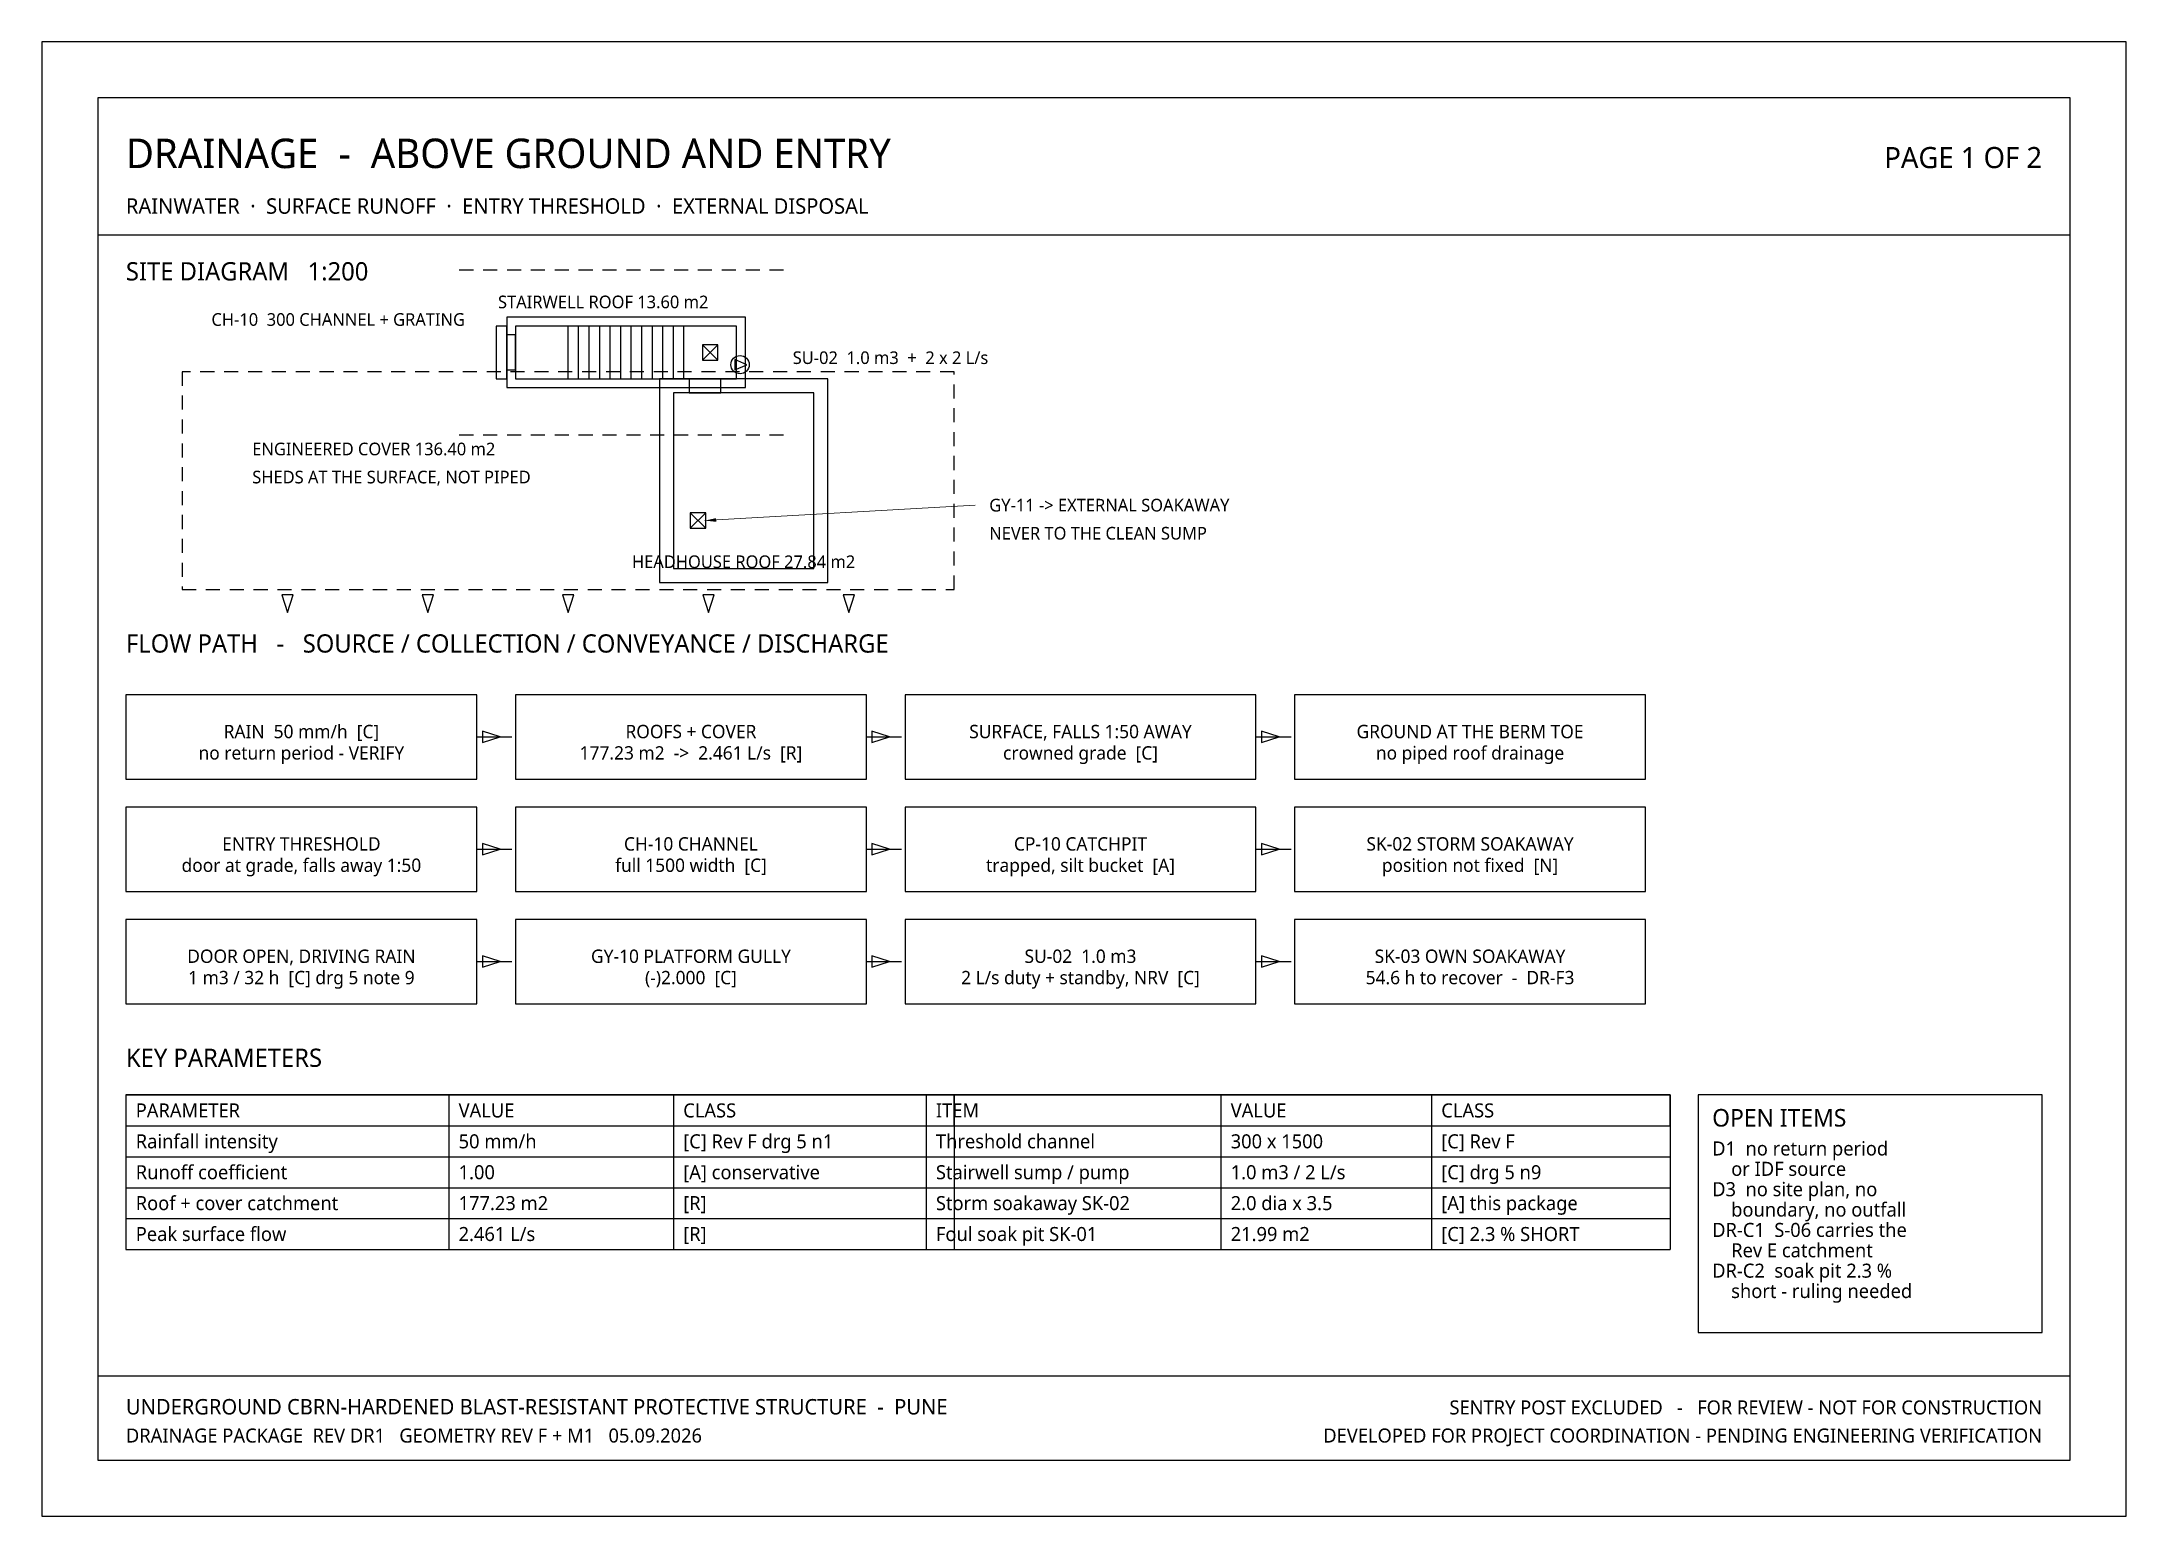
# Model space of a CAD drawing. Header units: millimetres. Extents: x 0 to 297, y 0 to 210.
import ezdxf
from ezdxf.enums import TextEntityAlignment as Align

# ---------------------------------------------------------------- set-up
doc = ezdxf.new("R2010")
doc.units = ezdxf.units.MM
for name, color, linetype in [('M-ARCH', 8, 'Continuous'), ('M-ARCH-HIDDEN', 8, 'Continuous'), ('M-EXISTING', 8, 'Continuous'), ('M-FLAG', 1, 'Continuous'), ('M-STRUCT', 7, 'Continuous'), ('M-TABLE', 7, 'Continuous'), ('M-TEXT', 7, 'Continuous'), ('M-TITLE', 7, 'Continuous'), ('P-DRAIN-SEEP', 4, 'Continuous'), ('P-DRAIN-STORM', 5, 'Continuous'), ('P-EQUIP', 2, 'Continuous'), ('P-FLOW', 1, 'Continuous'), ('S-CALLOUT', 2, 'Continuous'), ('S-NOTE', 7, 'Continuous'), ('S-TITLE', 7, 'Continuous')]:
    doc.layers.add(name, color=color, linetype=linetype)
doc.styles.add('OpenSans', font='OpenSans-Regular.ttf')
doc.dimstyles.new('SC-DIM', dxfattribs={"dimtxt": 1.8, "dimasz": 1.6, "dimexe": 1.2, "dimexo": 1, "dimgap": 0.8, "dimtad": 1, "dimdec": 0, "dimblk": 'ARCHTICK', "dimcen": 2.5, "dimclrd": 4, "dimclre": 4, "dimclrt": 4, "dimazin": 3, "dimtfac": 1, "dimtmove": 0, "dimatfit": 3, "dimlwd": 13, "dimlwe": 13})

# ---------------------------------------------------------------- blocks, each defined once
blk = doc.blocks.new('GULLY')
at = {"layer": 'P-EQUIP'}
for p, q in [((-2.2, -2.2), (2.2, 2.2)), ((-2.2, 2.2), (2.2, -2.2))]:
    blk.add_line(p, q, dxfattribs=at)
blk.add_lwpolyline([(-2.2, -2.2), (2.2, -2.2), (2.2, 2.2), (-2.2, 2.2)], close=True, dxfattribs=at)
blk = doc.blocks.new('PUMP')
at = {"layer": 'P-EQUIP'}
blk.add_lwpolyline([(-1.5, -1.5), (1.9, 0), (-1.5, 1.5)], close=True, dxfattribs=at)
blk.add_circle((0, 0), 2.6, dxfattribs=at)
blk = doc.blocks.new('_ARCHTICK')
at = {"color": 0, "linetype": 'BYBLOCK', "const_width": 0.15}
blk.add_lwpolyline([(-0.5, -0.5), (0.5, 0.5)], dxfattribs=at)

msp = doc.modelspace()

# ---------------------------------------------------------------- linework, layer by layer
at = {"layer": 'M-ARCH'}
for p, q in [((75, 162), (75, 169.5)), ((76.5, 162), (76.5, 169.5)), ((78, 162), (78, 169.5)), ((79.5, 162), (79.5, 169.5)), ((81, 162), (81, 169.5)), ((82.5, 162), (82.5, 169.5)), ((84, 162), (84, 169.5)), ((85.5, 162), (85.5, 169.5)), ((87, 162), (87, 169.5)), ((88.5, 162), (88.5, 169.5)), ((90, 162), (90, 169.5)), ((91.5, 162), (91.5, 169.5))]:
    msp.add_line(p, q, dxfattribs=at)
at = {"layer": 'M-ARCH-HIDDEN'}
for p, q in [((21.2, 163), (20, 163)), ((20, 163), (20, 161)), ((24.6, 163), (22.6, 163)), ((28, 163), (26, 163)), ((31.4, 163), (29.4, 163)), ((34.8, 163), (32.8, 163)), ((38.2, 163), (36.2, 163)), ((41.6, 163), (39.6, 163)), ((45, 163), (43, 163)), ((48.4, 163), (46.4, 163)), ((51.8, 163), (49.8, 163)), ((55.2, 163), (53.2, 163)), ((58.6, 163), (56.6, 163)), ((62, 163), (60, 163)), ((65.4, 163), (63.4, 163)), ((68.8, 163), (66.8, 163)), ((72.2, 163), (70.2, 163)), ((75.6, 163), (73.6, 163)), ((79, 163), (77, 163)), ((82.4, 163), (80.4, 163)), ((85.8, 163), (83.8, 163)), ((89.2, 163), (87.2, 163)), ((92.6, 163), (90.6, 163)), ((96, 163), (94, 163)), ((99.4, 163), (97.4, 163)), ((102.8, 163), (100.8, 163)), ((106.2, 163), (104.2, 163)), ((109.6, 163), (107.6, 163)), ((113, 163), (111, 163)), ((116.4, 163), (114.4, 163)), ((119.8, 163), (117.8, 163)), ((123.2, 163), (121.2, 163)), ((126.6, 163), (124.6, 163)), ((130, 163), (128, 163)), ((130, 162.6), (130, 163)), ((130, 159.2), (130, 161.2)), ((20, 159.6), (20, 157.6)), ((130, 155.8), (130, 157.8)), ((20, 156.2), (20, 154.2)), ((20, 152.8), (20, 150.8)), ((130, 152.4), (130, 154.4)), ((20, 149.4), (20, 147.4)), ((130, 149), (130, 151)), ((20, 146), (20, 144)), ((130, 145.6), (130, 147.6)), ((20, 142.6), (20, 140.6)), ((130, 142.2), (130, 144.2)), ((130, 138.8), (130, 140.8)), ((20, 139.2), (20, 137.2)), ((130, 135.4), (130, 137.4)), ((20, 135.8), (20, 133.8)), ((130, 132), (130, 134)), ((20, 132.4), (20, 132)), ((20, 132), (22, 132)), ((23.4, 132), (25.4, 132)), ((26.8, 132), (28.8, 132)), ((30.2, 132), (32.2, 132)), ((33.6, 132), (35.6, 132)), ((37, 132), (39, 132)), ((40.4, 132), (42.4, 132)), ((43.8, 132), (45.8, 132)), ((47.2, 132), (49.2, 132)), ((50.6, 132), (52.6, 132)), ((54, 132), (56, 132)), ((57.4, 132), (59.4, 132)), ((60.8, 132), (62.8, 132)), ((64.2, 132), (66.2, 132)), ((67.6, 132), (69.6, 132)), ((71, 132), (73, 132)), ((74.4, 132), (76.4, 132)), ((77.8, 132), (79.8, 132)), ((81.2, 132), (83.2, 132)), ((84.6, 132), (86.6, 132)), ((88, 132), (90, 132)), ((91.4, 132), (93.4, 132)), ((94.8, 132), (96.8, 132)), ((98.2, 132), (100.2, 132)), ((101.6, 132), (103.6, 132)), ((105, 132), (107, 132)), ((108.4, 132), (110.4, 132)), ((111.8, 132), (113.8, 132)), ((115.2, 132), (117.2, 132)), ((118.6, 132), (120.6, 132)), ((122, 132), (124, 132)), ((125.4, 132), (127.4, 132)), ((128.8, 132), (130, 132))]:
    msp.add_line(p, q, dxfattribs=at)
at = {"layer": 'M-EXISTING'}
for p, q in [((59.5, 177.5), (61.5, 177.5)), ((62.9, 177.5), (64.9, 177.5)), ((66.3, 177.5), (68.3, 177.5)), ((69.7, 177.5), (71.7, 177.5)), ((73.1, 177.5), (75.1, 177.5)), ((76.5, 177.5), (78.5, 177.5)), ((79.9, 177.5), (81.9, 177.5)), ((83.3, 177.5), (85.3, 177.5)), ((86.7, 177.5), (88.7, 177.5)), ((90.1, 177.5), (92.1, 177.5)), ((93.5, 177.5), (95.5, 177.5)), ((96.9, 177.5), (98.9, 177.5)), ((100.3, 177.5), (102.3, 177.5)), ((103.7, 177.5), (105.7, 177.5)), ((59.5, 154), (61.5, 154)), ((62.9, 154), (64.9, 154)), ((66.3, 154), (68.3, 154)), ((69.7, 154), (71.7, 154)), ((73.1, 154), (75.1, 154)), ((76.5, 154), (78.5, 154)), ((79.9, 154), (81.9, 154)), ((83.3, 154), (85.3, 154)), ((86.7, 154), (88.7, 154)), ((90.1, 154), (92.1, 154)), ((93.5, 154), (95.5, 154)), ((96.9, 154), (98.9, 154)), ((100.3, 154), (102.3, 154)), ((103.7, 154), (105.7, 154))]:
    msp.add_line(p, q, dxfattribs=at)
at = {"layer": 'M-FLAG'}
for points in [[(66.25, 163.25), (67.5, 163.25), (67.5, 168.25), (66.25, 168.25)], [(92.25, 160), (96.75, 160), (96.75, 162), (92.25, 162)], [(178.5, 73), (228.5, 73), (228.5, 85), (178.5, 85)]]:
    msp.add_lwpolyline(points, close=True, dxfattribs=at)
at = {"layer": 'M-STRUCT'}
for points in [[(66.25, 160.75), (100.25, 160.75), (100.25, 170.75), (66.25, 170.75)], [(67.5, 162), (99, 162), (99, 169.5), (67.5, 169.5)], [(88, 133), (112, 133), (112, 162), (88, 162)], [(90, 135), (110, 135), (110, 160), (90, 160)]]:
    msp.add_lwpolyline(points, close=True, dxfattribs=at)
at = {"layer": 'M-TABLE'}
for p, q in [((12, 60), (130, 60)), ((12, 60), (12, 38)), ((58, 60), (58, 38)), ((90, 60), (90, 38)), ((126, 60), (232, 60)), ((126, 60), (126, 38)), ((130, 60), (130, 38)), ((168, 60), (168, 38)), ((198, 60), (198, 38)), ((232, 60), (232, 38)), ((12, 51.2), (130, 51.2)), ((126, 51.2), (232, 51.2)), ((12, 46.8), (130, 46.8)), ((126, 46.8), (232, 46.8)), ((12, 42.4), (130, 42.4)), ((126, 42.4), (232, 42.4)), ((12, 38), (130, 38)), ((126, 38), (232, 38))]:
    msp.add_line(p, q, dxfattribs=at)
for points in [[(12, 55.6), (130, 55.6), (130, 60), (12, 60)], [(126, 55.6), (232, 55.6), (232, 60), (126, 60)]]:
    msp.add_lwpolyline(points, close=True, dxfattribs=at)
at = {"layer": 'M-TITLE'}
for p, q in [((8, 182.5), (289, 182.5)), ((8, 20), (289, 20))]:
    msp.add_line(p, q, dxfattribs=at)
for points in [[(0, 0), (297, 0), (297, 210), (0, 210)], [(8, 8), (289, 8), (289, 202), (8, 202)]]:
    msp.add_lwpolyline(points, close=True, dxfattribs=at)
at = {"layer": 'P-DRAIN-STORM'}
for points in [[(64.75, 162), (66.25, 162), (66.25, 169.5), (64.75, 169.5)], [(64.75, 162), (66.25, 162), (66.25, 169.5), (64.75, 169.5)], [(88, 133), (112, 133), (112, 162), (88, 162)], [(12, 105), (62, 105), (62, 117), (12, 117)], [(67.5, 105), (117.5, 105), (117.5, 117), (67.5, 117)], [(123, 105), (173, 105), (173, 117), (123, 117)], [(178.5, 105), (228.5, 105), (228.5, 117), (178.5, 117)], [(12, 89), (62, 89), (62, 101), (12, 101)], [(67.5, 89), (117.5, 89), (117.5, 101), (67.5, 101)], [(123, 89), (173, 89), (173, 101), (123, 101)], [(178.5, 89), (228.5, 89), (228.5, 101), (178.5, 101)], [(12, 73), (62, 73), (62, 85), (12, 85)], [(67.5, 73), (117.5, 73), (117.5, 85), (67.5, 85)], [(123, 73), (173, 73), (173, 85), (123, 85)]]:
    msp.add_lwpolyline(points, close=True, dxfattribs=at)
at = {"layer": 'P-FLOW'}
for p, q in [((62, 111), (67, 111)), ((117.5, 111), (122.5, 111)), ((173, 111), (178, 111)), ((62, 95), (67, 95)), ((117.5, 95), (122.5, 95)), ((173, 95), (178, 95)), ((62, 79), (67, 79)), ((117.5, 79), (122.5, 79)), ((173, 79), (178, 79))]:
    msp.add_line(p, q, dxfattribs=at)
for points in [[(35, 128.7), (35.81, 131.22), (34.19, 131.22)], [(55, 128.7), (55.81, 131.22), (54.19, 131.22)], [(75, 128.7), (75.81, 131.22), (74.19, 131.22)], [(95, 128.7), (95.81, 131.22), (94.19, 131.22)], [(115, 128.7), (115.81, 131.22), (114.19, 131.22)], [(65.3, 111), (62.78, 111.81), (62.78, 110.19)], [(120.8, 111), (118.28, 111.81), (118.28, 110.19)], [(176.3, 111), (173.78, 111.81), (173.78, 110.19)], [(65.3, 95), (62.78, 95.81), (62.78, 94.19)], [(120.8, 95), (118.28, 95.81), (118.28, 94.19)], [(176.3, 95), (173.78, 95.81), (173.78, 94.19)], [(65.3, 79), (62.78, 79.81), (62.78, 78.19)], [(120.8, 79), (118.28, 79.81), (118.28, 78.19)], [(176.3, 79), (173.78, 79.81), (173.78, 78.19)]]:
    msp.add_lwpolyline(points, close=True, dxfattribs=at)
at = {"layer": 'S-TITLE'}
msp.add_lwpolyline([(236, 26.18), (285, 26.18), (285, 60), (236, 60)], close=True, dxfattribs=at)

# ---------------------------------------------------------------- block references
at = {"xscale": 0.5, "yscale": 0.5}
for name, p in [('GULLY', (95.25, 165.75)), ('PUMP', (99.5, 164)), ('GULLY', (93.5, 141.8))]:
    msp.add_blockref(name, p, dxfattribs=at)

# ---------------------------------------------------------------- texts
at = {"layer": 'M-FLAG', "style": 'OpenSans'}
msp.add_text('NEVER TO THE CLEAN SUMP', height=1.8, dxfattribs=at).set_placement((135, 140), align=Align.MIDDLE_LEFT)
msp.add_text('SENTRY POST EXCLUDED   -   FOR REVIEW - NOT FOR CONSTRUCTION', height=2, dxfattribs=at).set_placement((285, 14.5), align=Align.RIGHT)
at = {"layer": 'M-TABLE', "style": 'OpenSans'}
for s, p in [('PARAMETER', (13.4, 56.8)), ('VALUE', (59.4, 56.8)), ('CLASS', (91.4, 56.8)), ('ITEM', (127.4, 56.8)), ('VALUE', (169.4, 56.8)), ('CLASS', (199.4, 56.8)), ('Rainfall intensity', (13.4, 52.4)), ('50 mm/h', (59.4, 52.4)), ('[C] Rev F drg 5 n1', (91.4, 52.4)), ('Threshold channel', (127.4, 52.4)), ('300 x 1500', (169.4, 52.4)), ('[C] Rev F', (199.4, 52.4)), ('Runoff coefficient', (13.4, 48)), ('1.00', (59.4, 48)), ('[A] conservative', (91.4, 48)), ('Stairwell sump / pump', (127.4, 48)), ('1.0 m3 / 2 L/s', (169.4, 48)), ('[C] drg 5 n9', (199.4, 48)), ('Roof + cover catchment', (13.4, 43.6)), ('177.23 m2', (59.4, 43.6)), ('[R]', (91.4, 43.6)), ('Storm soakaway SK-02', (127.4, 43.6)), ('2.0 dia x 3.5', (169.4, 43.6)), ('[A] this package', (199.4, 43.6)), ('Peak surface flow', (13.4, 39.2)), ('2.461 L/s', (59.4, 39.2)), ('[R]', (91.4, 39.2)), ('Foul soak pit SK-01', (127.4, 39.2)), ('21.99 m2', (169.4, 39.2)), ('[C] 2.3 % SHORT', (199.4, 39.2))]:
    msp.add_text(s, height=2, dxfattribs=at).set_placement(p)
at = {"layer": 'M-TEXT', "style": 'OpenSans'}
for s, height, p in [('RAINWATER  ·  SURFACE RUNOFF  ·  ENTRY THRESHOLD  ·  EXTERNAL DISPOSAL', 2.2, (12, 185.5)), ('DRAINAGE PACKAGE  REV DR1   GEOMETRY REV F + M1   05.09.2026', 2, (12, 10.5))]:
    msp.add_text(s, height=height, dxfattribs=at).set_placement(p)
for s, p in [('RAIN  50 mm/h  [C]', (37, 111.76)), ('ROOFS + COVER', (92.5, 111.76)), ('SURFACE, FALLS 1:50 AWAY', (148, 111.76)), ('GROUND AT THE BERM TOE', (203.5, 111.76)), ('no return period - VERIFY', (37, 108.72)), ('177.23 m2  ->  2.461 L/s  [R]', (92.5, 108.72)), ('crowned grade  [C]', (148, 108.72)), ('no piped roof drainage', (203.5, 108.72)), ('ENTRY THRESHOLD', (37, 95.76)), ('CH-10 CHANNEL', (92.5, 95.76)), ('CP-10 CATCHPIT', (148, 95.76)), ('SK-02 STORM SOAKAWAY', (203.5, 95.76)), ('door at grade, falls away 1:50', (37, 92.72)), ('full 1500 width  [C]', (92.5, 92.72)), ('trapped, silt bucket  [A]', (148, 92.72)), ('position not fixed  [N]', (203.5, 92.72)), ('DOOR OPEN, DRIVING RAIN', (37, 79.76)), ('GY-10 PLATFORM GULLY', (92.5, 79.76)), ('SU-02  1.0 m3', (148, 79.76)), ('SK-03 OWN SOAKAWAY', (203.5, 79.76)), ('1 m3 / 32 h  [C] drg 5 note 9', (37, 76.72)), ('(-)2.000  [C]', (92.5, 76.72)), ('2 L/s duty + standby, NRV  [C]', (148, 76.72)), ('54.6 h to recover  -  DR-F3', (203.5, 76.72))]:
    msp.add_text(s, height=1.9, dxfattribs=at).set_placement(p, align=Align.MIDDLE_CENTER)
msp.add_text('DEVELOPED FOR PROJECT COORDINATION - PENDING ENGINEERING VERIFICATION', height=2, dxfattribs=at).set_placement((285, 10.5), align=Align.RIGHT)
at = {"layer": 'M-TITLE', "style": 'OpenSans'}
for s, height, p in [('DRAINAGE  -  ABOVE GROUND AND ENTRY', 4.2, (12, 192)), ('SITE DIAGRAM   1:200', 2.6, (12, 176)), ('FLOW PATH   -   SOURCE / COLLECTION / CONVEYANCE / DISCHARGE', 2.6, (12, 123)), ('KEY PARAMETERS', 2.6, (12, 64)), ('UNDERGROUND CBRN-HARDENED BLAST-RESISTANT PROTECTIVE STRUCTURE  -  PUNE', 2.2, (12, 14.5))]:
    msp.add_text(s, height=height, dxfattribs=at).set_placement(p)
msp.add_text('PAGE 1 OF 2', height=3, dxfattribs=at).set_placement((285, 192), align=Align.RIGHT)
at = {"layer": 'P-DRAIN-SEEP', "style": 'OpenSans'}
for s, p in [('ENGINEERED COVER 136.40 m2', (30, 152)), ('SHEDS AT THE SURFACE, NOT PIPED', (30, 148))]:
    msp.add_text(s, height=1.8, dxfattribs=at).set_placement(p, align=Align.MIDDLE_LEFT)
at = {"layer": 'P-DRAIN-STORM', "style": 'OpenSans'}
for s, p in [('STAIRWELL ROOF 13.60 m2', (80, 171.5)), ('CH-10  300 CHANNEL + GRATING', (42.25, 169)), ('HEADHOUSE ROOF 27.84 m2', (100, 134.5))]:
    msp.add_text(s, height=1.8, dxfattribs=at).set_placement(p, align=Align.BOTTOM_CENTER)
at = {"layer": 'P-EQUIP', "style": 'OpenSans'}
for s, p in [('SU-02  1.0 m3  +  2 x 2 L/s', (107, 165)), ('GY-11 -> EXTERNAL SOAKAWAY', (135, 144))]:
    msp.add_text(s, height=1.8, dxfattribs=at).set_placement(p, align=Align.MIDDLE_LEFT)
at = {"layer": 'S-NOTE', "style": 'OpenSans'}
for s, p in [('D1  no return period', (238, 51.38)), ('D3  no site plan, no', (238, 45.58)), ('    or IDF source', (238, 48.48)), ('    boundary, no outfall', (238, 42.68)), ('DR-C1  S-06 carries the', (238, 39.78)), ('    Rev E catchment', (238, 36.88)), ('DR-C2  soak pit 2.3 %', (238, 33.98)), ('    short - ruling needed', (238, 31.08))]:
    msp.add_text(s, height=2, dxfattribs=at).set_placement(p)
at = {"layer": 'S-TITLE', "style": 'OpenSans'}
msp.add_text('OPEN ITEMS', height=2.5, dxfattribs=at).set_placement((238, 55.5))

# ---------------------------------------------------------------- leaders
at = {"layer": 'S-CALLOUT'}
msp.add_leader([(94.5, 141.8), (133, 144)], dimstyle='SC-DIM', dxfattribs=at)

doc.saveas('drawing.dxf')
